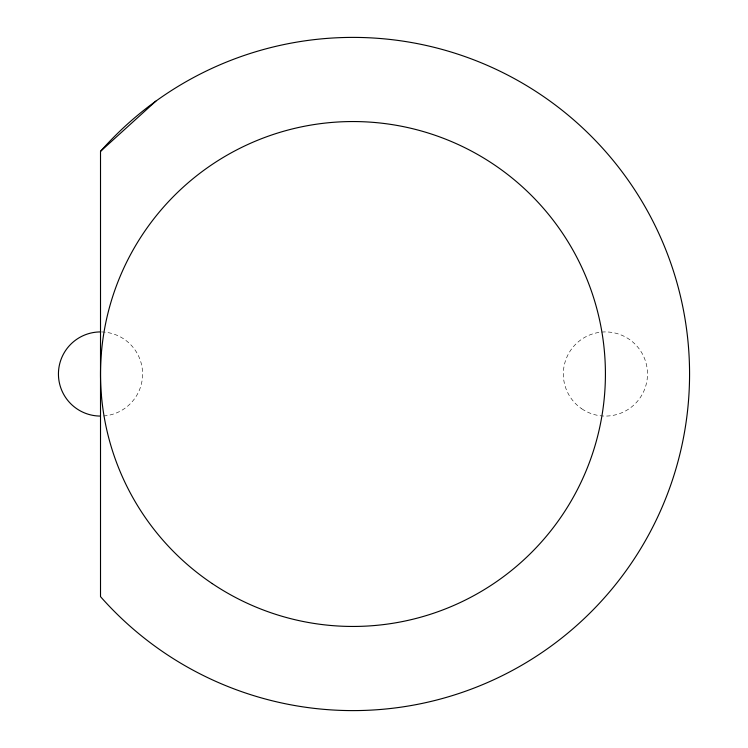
<?xml version="1.0" encoding="UTF-8"?>
<svg xmlns="http://www.w3.org/2000/svg" width="748" height="748" viewBox="0 0 748 748"><rect width="100%" height="100%" fill="white"/><g stroke="black" fill="none" stroke-linecap="round" stroke-linejoin="round"><path stroke-width="0.56" stroke-dasharray="3.74 2.81" d="M101.513 331.934A42.075 42.075 0 0 1 142.578 373A42.075 42.075 0 0 1 103.514 415.972M581.832 408.847A42.075 42.075 0 0 0 647.385 377.001A42.075 42.075 0 0 0 587.03 336.151A42.075 42.075 0 0 0 581.832 408.847"/><path stroke-width="1.12" d="M100.513 151.358A336.6 336.6 0 0 1 585.955 131.068A336.6 336.6 0 0 1 585.955 616.932A336.6 336.6 0 0 1 100.513 596.642L100.513 151.358L155.846 101.158M100.513 416.075A42.075 42.075 0 0 1 58.438 374A42.075 42.075 0 0 1 100.513 331.925M212.282 583.618A252.45 252.45 0 0 0 604.842 391.026A252.45 252.45 0 0 0 241.772 147.356A252.45 252.45 0 0 0 212.282 583.618"/></g></svg>
